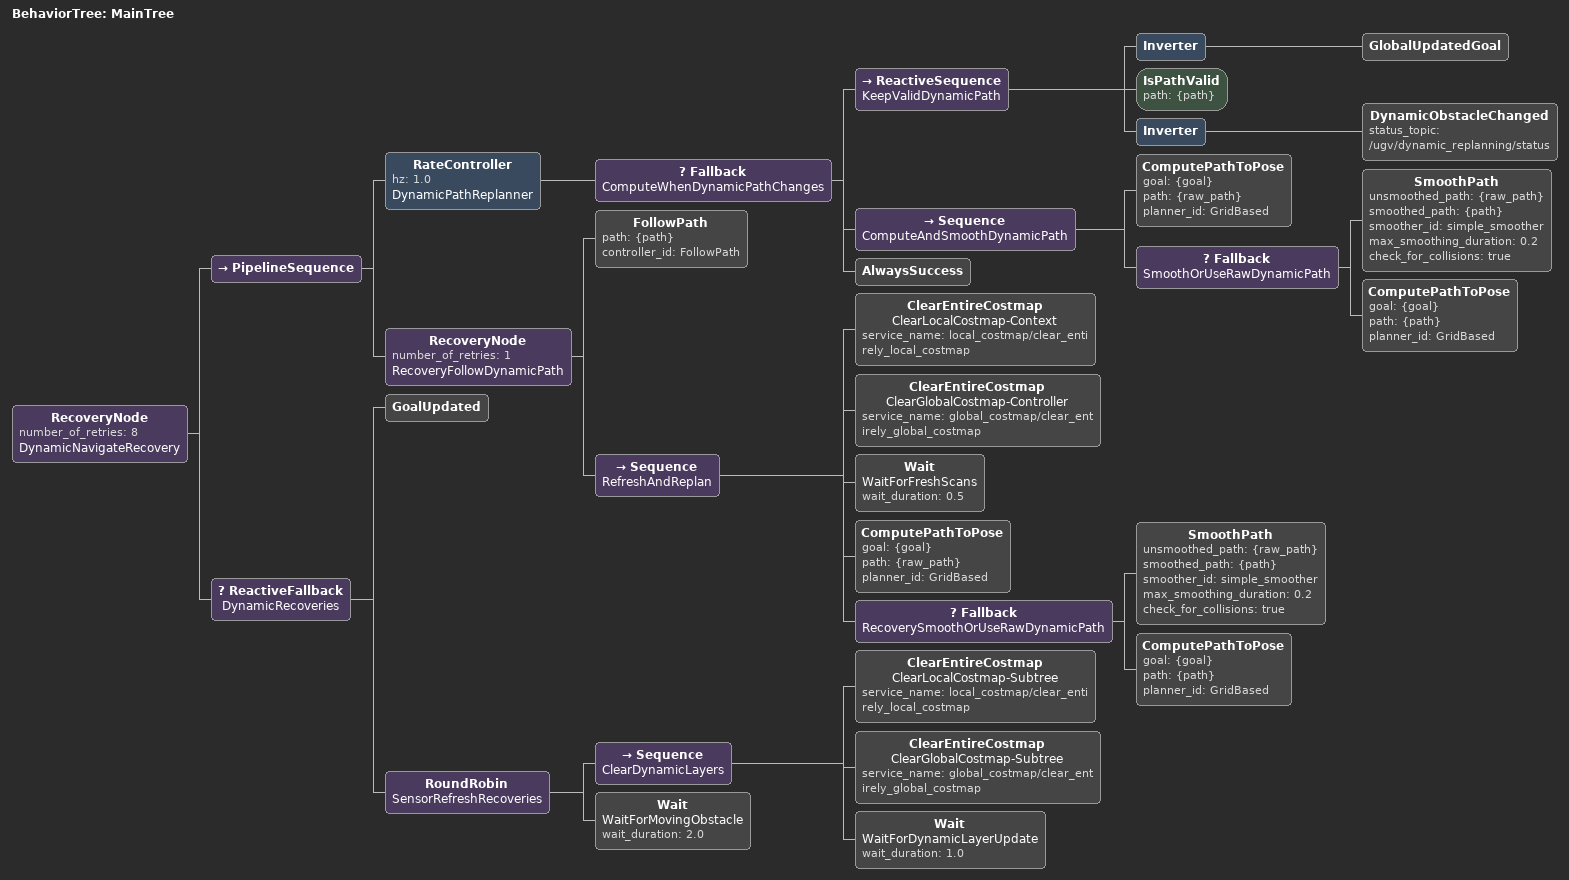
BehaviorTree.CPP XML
<root main_tree_to_execute="MainTree">
  <BehaviorTree ID="MainTree">
    <RecoveryNode number_of_retries="8" name="DynamicNavigateRecovery">
      <PipelineSequence>
        <RateController hz="1.0" name="DynamicPathReplanner">
          <Fallback name="ComputeWhenDynamicPathChanges">
            <ReactiveSequence name="KeepValidDynamicPath">
              <Inverter>
                <GlobalUpdatedGoal/>
              </Inverter>
              <IsPathValid path="{path}"/>
              <Inverter>
                <DynamicObstacleChanged status_topic="/ugv/dynamic_replanning/status"/>
              </Inverter>
            </ReactiveSequence>
            <Sequence name="ComputeAndSmoothDynamicPath">
              <ComputePathToPose goal="{goal}" path="{raw_path}" planner_id="GridBased"/>
              <Fallback name="SmoothOrUseRawDynamicPath">
                <SmoothPath unsmoothed_path="{raw_path}" smoothed_path="{path}" smoother_id="simple_smoother" max_smoothing_duration="0.2" check_for_collisions="true"/>
                <ComputePathToPose goal="{goal}" path="{path}" planner_id="GridBased"/>
              </Fallback>
            </Sequence>
            <AlwaysSuccess/>
          </Fallback>
        </RateController>
        <RecoveryNode number_of_retries="1" name="RecoveryFollowDynamicPath">
          <FollowPath path="{path}" controller_id="FollowPath"/>
          <Sequence name="RefreshAndReplan">
            <ClearEntireCostmap name="ClearLocalCostmap-Context" service_name="local_costmap/clear_entirely_local_costmap"/>
            <ClearEntireCostmap name="ClearGlobalCostmap-Controller" service_name="global_costmap/clear_entirely_global_costmap"/>
            <Wait name="WaitForFreshScans" wait_duration="0.5"/>
            <ComputePathToPose goal="{goal}" path="{raw_path}" planner_id="GridBased"/>
            <Fallback name="RecoverySmoothOrUseRawDynamicPath">
              <SmoothPath unsmoothed_path="{raw_path}" smoothed_path="{path}" smoother_id="simple_smoother" max_smoothing_duration="0.2" check_for_collisions="true"/>
              <ComputePathToPose goal="{goal}" path="{path}" planner_id="GridBased"/>
            </Fallback>
          </Sequence>
        </RecoveryNode>
      </PipelineSequence>
      <ReactiveFallback name="DynamicRecoveries">
        <GoalUpdated/>
        <RoundRobin name="SensorRefreshRecoveries">
          <Sequence name="ClearDynamicLayers">
            <ClearEntireCostmap name="ClearLocalCostmap-Subtree" service_name="local_costmap/clear_entirely_local_costmap"/>
            <ClearEntireCostmap name="ClearGlobalCostmap-Subtree" service_name="global_costmap/clear_entirely_global_costmap"/>
            <Wait name="WaitForDynamicLayerUpdate" wait_duration="1.0"/>
          </Sequence>
          <Wait name="WaitForMovingObstacle" wait_duration="2.0"/>
        </RoundRobin>
      </ReactiveFallback>
    </RecoveryNode>
  </BehaviorTree>
</root>
